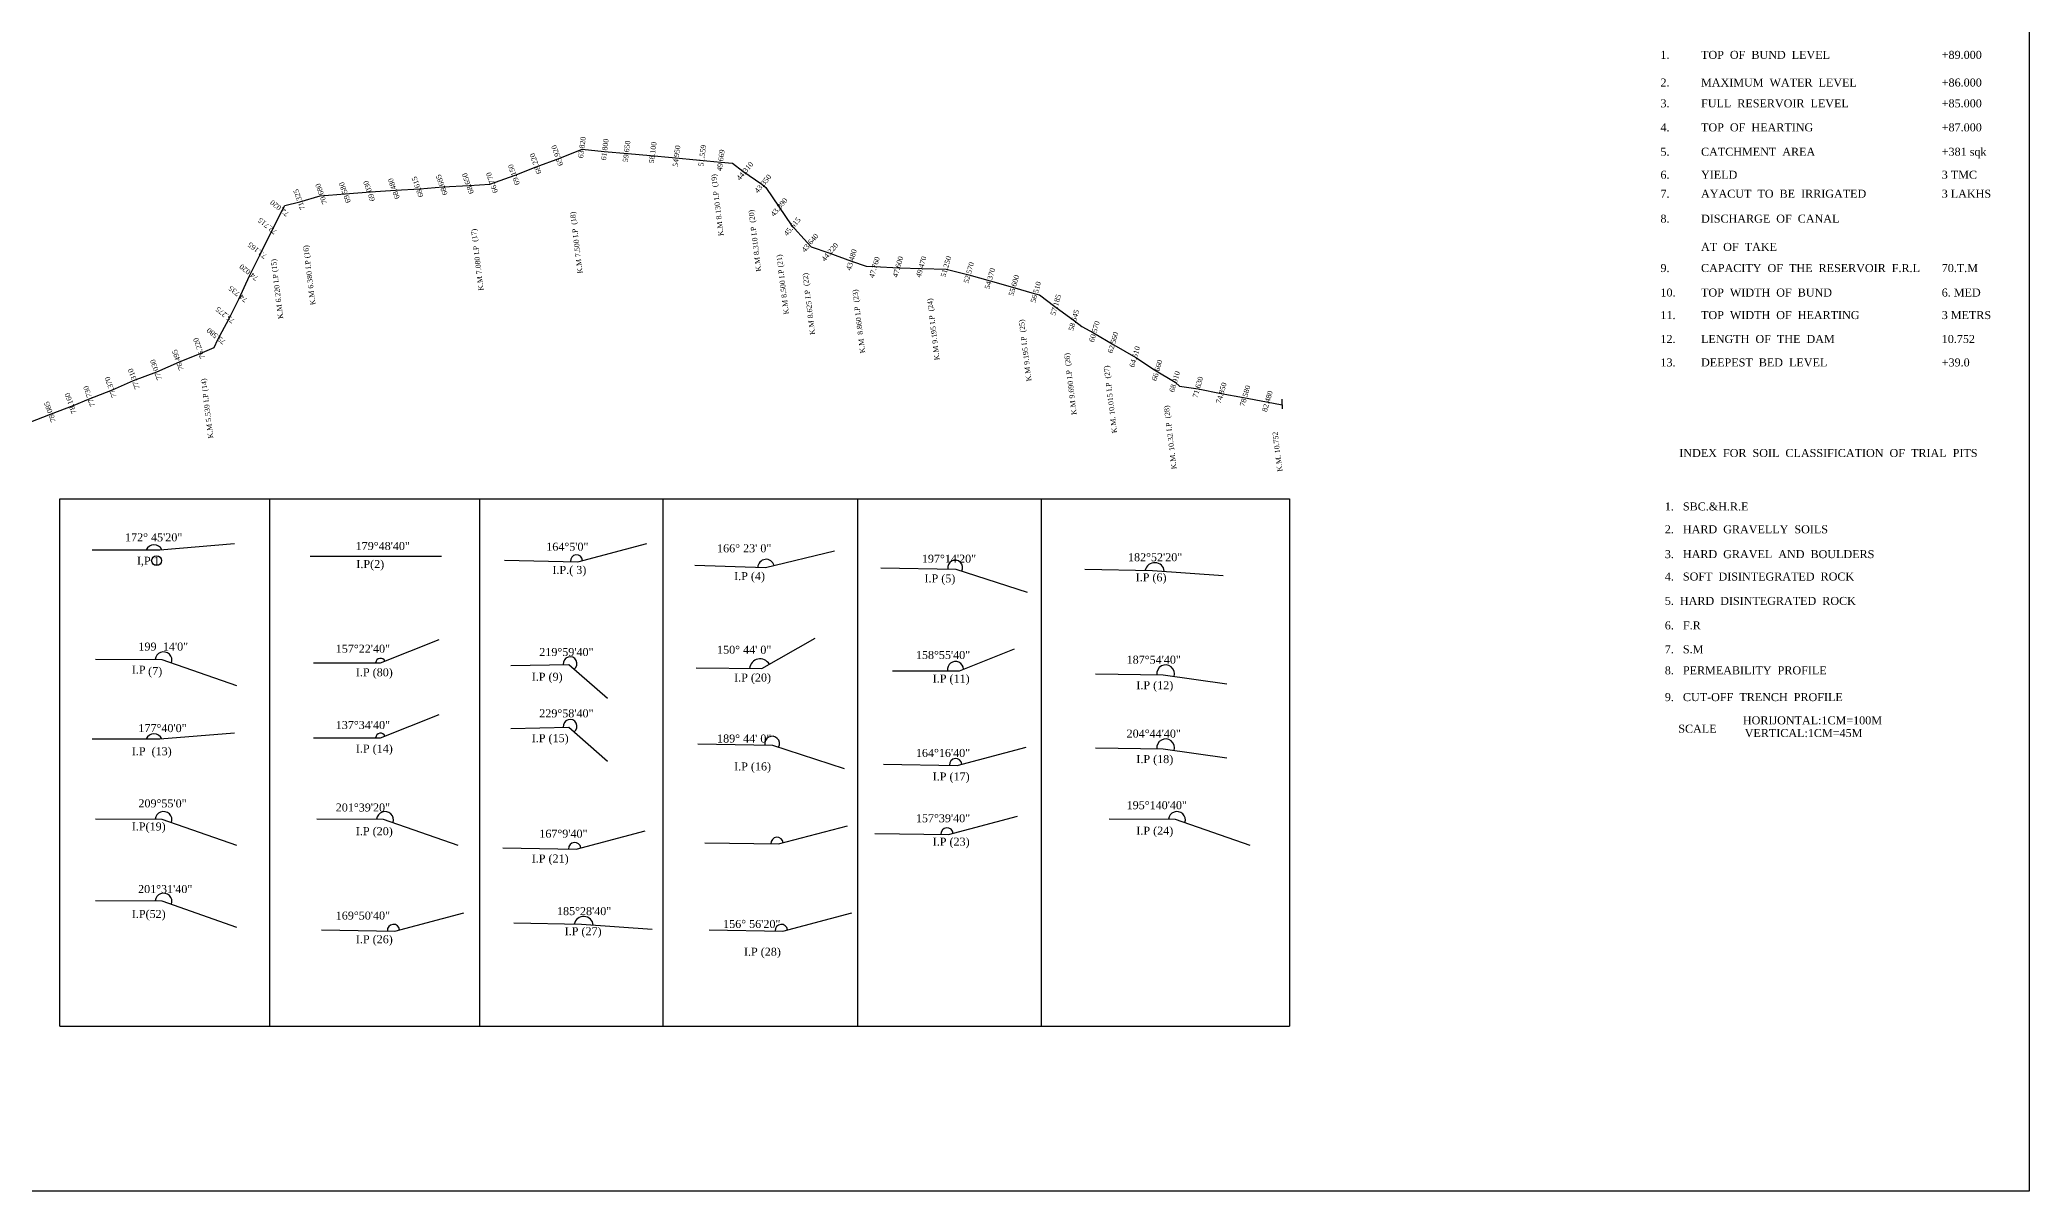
# Model space of a CAD drawing. Header units: millimetres. Extents: x 41 to 2911, y -408 to 1623.
# Drawn here: x 1171 to 2911, y -408 to 599 of the extents above; entities that cross this region are included whole.
import ezdxf

# ---------------------------------------------------------------- set-up
doc = ezdxf.new("R2010")
doc.units = ezdxf.units.MM
doc.header["$MEASUREMENT"] = 0
doc.layers.add('DWG.LINE', color=10, linetype='Continuous')
doc.layers.add('TEXT', color=7, linetype='Continuous')
doc.layers.add('TITLE', color=7, linetype='Continuous', lineweight=30)
doc.styles.get("Standard").update_dxf_attribs({"font": 'times.ttf', "height": 4.45})

msp = doc.modelspace()

# ---------------------------------------------------------------- linework, layer by layer
at = {"layer": 'DWG.LINE', "ltscale": 0.2}
for p, q in [((2257.2, 279.7), (2257.2, 284.6)), ((2257.2, 279.7), (2257.2, 276.1)), ((1188.2, -263.5), (1188.2, 197.6)), ((1188.2, 197.6), (2263.6, 197.6)), ((1371.6, 197.6), (1371.6, -263.5)), ((1555.2, 197.6), (1555.2, -263.5)), ((1715.7, 197.6), (1715.7, -263.5)), ((1885.9, 197.6), (1885.9, -263.5)), ((2046.4, 197.6), (2046.4, -263.5)), ((2263.6, 197.6), (2263.6, -263.5)), ((1275.5, 152.9), (1340.9, 158.4)), ((1641.3, 142.6), (1701.7, 158.6)), ((1216.5, 152.9), (1275.5, 152.9)), ((1407.2, 147.4), (1521.9, 147.4)), ((1577, 143.8), (1641.3, 142.6)), ((1743.5, 139.5), (1805.4, 137.4)), ((1805.4, 137.4), (1865.8, 152)), ((1906.3, 137.1), (1971.7, 136.1)), ((1971.7, 136.1), (2034.3, 115.8)), ((2084.6, 136.1), (2143.9, 135)), ((2143.9, 135), (2205.7, 130.6)), ((1468.7, 54.1), (1519.9, 74.6)), ((1802.2, 49.1), (1848.7, 75.6)), ((1219.4, 57.4), (1277.4, 57.1)), ((1277.4, 57.1), (1342.6, 34.3)), ((1410, 54.2), (1468.7, 54.1)), ((1582.6, 51.8), (1633.3, 52.8)), ((1633.3, 52.8), (1667.3, 23.2)), ((1974.9, 47.3), (2023.2, 66.5)), ((1744.7, 49.7), (1802.2, 49.1)), ((1916.5, 47.3), (1974.9, 47.3)), ((2094, 44.5), (2153.1, 43.7)), ((2153.1, 43.7), (2208.8, 35.8)), ((1468.7, -11.4), (1519.9, 9.1)), ((1216.5, -12.4), (1275.5, -12.4)), ((1275.5, -12.4), (1340.9, -6.9)), ((1410, -11.3), (1468.7, -11.4)), ((1582.6, -3.1), (1633.3, -2)), ((1633.3, -2), (1667.3, -31.7)), ((1746.2, -16.7), (1811.6, -17.8)), ((1811.6, -17.8), (1874.2, -38.1)), ((1908.6, -34.3), (1972.9, -35.5)), ((1972.9, -35.5), (2033.3, -19.5)), ((2094, -20.2), (2153.1, -21)), ((2153.1, -21), (2208.8, -28.9)), ((1219.4, -82.2), (1277.4, -82.5)), ((1277.4, -82.5), (1342.6, -105.3)), ((1413.1, -82.2), (1471.1, -82.5)), ((1471.1, -82.5), (1536.3, -105.3)), ((1965.4, -96), (2025.8, -80)), ((2105.8, -82.2), (2163.7, -82.5)), ((2163.7, -82.5), (2229, -105.3)), ((1639.8, -108.8), (1700.2, -92.8)), ((1752.4, -103.1), (1816.7, -104.2)), ((1816.7, -104.2), (1877.1, -88.2)), ((1901.1, -94.9), (1965.4, -96)), ((1575.5, -107.7), (1639.8, -108.8)), ((1219.4, -153.7), (1277.4, -154)), ((1277.4, -154), (1342.6, -176.8)), ((1481.2, -180.4), (1541.6, -164.4)), ((1585.2, -173.2), (1644.5, -174.3)), ((1820.4, -180.4), (1880.8, -164.4)), ((1416.9, -179.3), (1481.2, -180.4)), ((1644.5, -174.3), (1706.3, -178.8)), ((1756.1, -179.3), (1820.4, -180.4)), ((1188.2, -263.5), (2263.6, -263.5))]:
    msp.add_line(p, q, dxfattribs=at)
msp.add_lwpolyline([(1161.3, 264.2), (1179.9, 271.6), (1200.6, 279.3), (1213.2, 284.8), (1234.1, 292.9), (1252.6, 300.9), (1272.9, 308.6), (1292.9, 317.3), (1310.9, 324.5), (1323.3, 329.8), (1326.4, 336.7), (1336.1, 354.5), (1344.8, 372.1), (1354.2, 392.4), (1363.9, 412.2), (1373, 430.8), (1382.8, 450.2), (1384.9, 453.9), (1398.1, 457.3), (1416, 462.5), (1437.8, 464.3), (1460, 465.8), (1481.7, 467.4), (1502.9, 468.7), (1523.1, 470.2), (1546.3, 471.5), (1564.3, 472.5), (1586.3, 480.6), (1604.8, 487.9), (1625.4, 495.5), (1645.1, 503.1), (1664.3, 501.3), (1685.1, 499.5), (1704.9, 497.7), (1723.6, 496), (1747.9, 493.6), (1766.4, 491.9), (1776.4, 490.9), (1785.5, 484), (1802.3, 472.7), (1805.8, 469.8), (1817.3, 452.5), (1827.9, 437), (1842.2, 421.4), (1845.3, 417.9), (1860.9, 412.6), (1880.5, 405.2), (1893.5, 400.9), (1900.6, 400.6), (1922, 399.6), (1942.1, 399), (1963.3, 398.4), (1983.3, 393.3), (2001.8, 388.2), (2021.5, 382.5), (2040.4, 377.1), (2044.9, 375.8), (2058.3, 365.6), (2075.6, 353.2), (2081.9, 348.1), (2092.1, 342.7), (2109.9, 332.3), (2129.3, 321.2), (2145.7, 310.2), (2163.7, 299.4), (2167.5, 296.1), (2183.9, 293.7), (2203.8, 289.6), (2223.5, 286), (2243.5, 282.3), (2257.2, 279.7)], dxfattribs=at)
msp.add_circle((1272.8, 143.5), 4.35, dxfattribs=at)
for centre, radius, start, end in [((1270.6, 149.7), 7.63, 26.4214, 154.9321), ((1640.1, 143.2), 5.37, 5.3783, 184.9536), ((1805.9, 137.4), 7.27, 14.1557, 178.5775), ((1971.2, 137.4), 6.49, 332.5276, 190.3934), ((2145.8, 133.3), 8.43, 6.182, 167.9032), ((1278.9, 56.4), 7.36, 341.7026, 174.6248), ((1468.8, 53.7), 4.41, 26.8442, 174.793), ((1634.5, 53.5), 6.02, 306.3651, 187.4286), ((1800.6, 48.5), 9.19, 27.9304, 175.5415), ((1971.5, 48.3), 7.03, 2.8862, 188.9106), ((2155.3, 44.6), 7.73, 342.8958, 186.2361), ((1634.5, -1.3), 6.02, 306.3651, 187.4286), ((1270.6, -15.6), 7.63, 26.4214, 154.9321), ((1468.8, -11.8), 4.41, 26.8442, 174.793), ((1811.1, -16.5), 6.49, 332.5276, 190.3934), ((2155.3, -20.1), 7.73, 342.8958, 186.2361), ((1971.7, -34.9), 5.37, 5.3783, 184.9536), ((1278.9, -83.2), 7.36, 341.7026, 174.6248), ((1472.6, -83.2), 7.36, 341.7026, 174.6248), ((2165.2, -83.2), 7.36, 341.7026, 174.6248), ((1638.5, -108.2), 5.37, 5.3783, 184.9536), ((1815.5, -103.7), 5.37, 5.3783, 184.9536), ((1964.2, -95.4), 5.37, 5.3783, 184.9536), ((1278.9, -154.6), 7.36, 341.7026, 174.6248), ((1646.4, -176), 8.43, 6.182, 167.9032), ((1480, -179.8), 5.37, 5.3783, 184.9536), ((1819.2, -179.8), 5.37, 5.3783, 184.9536)]:
    msp.add_arc(centre, radius, start, end, dxfattribs=at)
at = {"layer": 'TITLE', "lineweight": 30, "ltscale": 0.2}
msp.add_lwpolyline([(40.9, 1623.5), (2910.6, 1623.5), (2910.6, -407.8), (40.9, -407.8)], close=True, dxfattribs=at)

# ---------------------------------------------------------------- texts
at = {"layer": 'TEXT'}
for s, p in [('1.', (2588.1, 582.2)), ('TOP  OF  BUND  LEVEL', (2623.6, 582.2)), ('+89.000', (2834.1, 582.2)), ('2.', (2588.1, 558)), ('MAXIMUM  WATER  LEVEL', (2623.6, 558)), ('+86.000', (2834.1, 558)), ('3.', (2588.1, 539.8)), ('FULL  RESERVOIR  LEVEL', (2623.6, 539.8)), ('+85.000', (2834.1, 539.8)), ('4.', (2588.1, 518.8)), ('TOP  OF  HEARTING', (2623.6, 518.8)), ('+87.000', (2834.1, 518.8)), ('+381 sqk', (2834.1, 497.5)), ('5.', (2588.1, 497.5)), ('CATCHMENT  AREA', (2623.6, 497.5)), ('6.', (2588.1, 477.4)), ('YIELD', (2623.6, 477.4)), ('3 TMC', (2834.1, 477.4)), ('7.', (2588.1, 460.8)), ('AYACUT  TO  BE  IRRIGATED', (2623.6, 460.8)), ('3 LAKHS', (2834.1, 460.8)), ('8.', (2588.1, 439)), ('DISCHARGE  OF  CANAL', (2623.6, 439)), ('AT  OF  TAKE', (2623.6, 414.3)), ('9.', (2588.1, 395.8)), ('CAPACITY  OF  THE  RESERVOIR  F.R.L ', (2623.6, 395.8)), ('70.T.M', (2834.1, 395.8)), ('10.', (2588.1, 374.4)), ('TOP  WIDTH  OF  BUND', (2623.6, 374.4)), ('6. MED', (2834.1, 374.4)), ('11.', (2588.1, 354.7)), ('TOP  WIDTH  OF  HEARTING', (2623.6, 354.7)), ('3 METRS', (2834.1, 354.7)), ('12.', (2588.1, 333.8)), ('LENGTH  OF  THE  DAM', (2623.6, 333.8)), ('10.752', (2834.1, 333.8)), ('13.', (2588.1, 313.3)), ('DEEPEST  BED  LEVEL', (2623.6, 313.3)), ('+39.0', (2834.1, 313.3)), ('INDEX  FOR  SOIL  CLASSIFICATION  OF  TRIAL  PITS', (2604.6, 234.1)), ('1.   SBC.&H.R.E', (2591.9, 187.4)), ('2.   HARD  GRAVELLY  SOILS', (2591.9, 167.4)), ('172%%D 45\'20"', (1245.2, 160.4)), ('179%%D48\'40"', (1446.9, 152.8)), ('164%%D5\'0"', (1613.6, 152.2)), ('166%%D 23\' 0"', (1763, 150.8)), ('I,P', (1255.6, 139.9)), ('1', (1270.3, 139.9)), ('I.P(2)', (1447.5, 137)), ('I.P.( 3)', (1619, 131.9)), ('197%%D14\'20"', (1942.1, 141.7)), ('182%%D52\'20"', (2122.4, 143)), ('3.   HARD  GRAVEL  AND  BOULDERS', (2591.9, 145.7)), ('I.P (4)', (1777.9, 126.5)), ('I.P (5)', (1944.4, 124.5)), ('I.P (6)', (2129.1, 125.4)), ('4.   SOFT  DISINTEGRATED  ROCK', (2591.9, 126.1)), ('5.  HARD  DISINTEGRATED  ROCK', (2591.9, 104.8)), ('6.   F.R', (2591.9, 83.4)), ('199', (1256.9, 64.9)), ('14\'0"', (1278.3, 64.9)), ('157%%D22\'40"', (1429.5, 63)), ('219%%D59\'40"', (1607.5, 60.1)), ('150%%D 44\' 0"', (1763, 62.1)), ('158%%D55\'40"', (1936.9, 57.5)), ('187%%D54\'40"', (2121.2, 53.4)), ('7.   S.M', (2591.9, 62.5)), ('I.P', (1251.1, 44.7)), ('(7)', (1265.4, 43.4)), ('I.P (80)', (1447.1, 42.4)), ('I.P (9)', (1600.9, 38.5)), ('I.P (20)', (1777.9, 37.8)), ('I.P (11)', (1951.6, 36.9)), ('I.P (12)', (2129.7, 31.1)), ('8.   PERMEABILITY  PROFILE', (2591.9, 44.1)), ('9.   CUT-OFF  TRENCH  PROFILE', (2591.9, 20.7)), ('177%%D40\'0"', (1256.9, -6.4)), ('137%%D34\'40"', (1429.5, -3.7)), ('229%%D58\'40"', (1607.5, 6.5)), ('SCALE', (2603.7, -6.9)), ('HORIJONTAL:1CM=100M', (2660.2, 0.4)), ('I.P (14)', (1447.1, -24.3)), ('I.P (15)', (1600.9, -15.2)), ('189%%D 44\' 0"', (1763, -15.5)), ('204%%D44\'40"', (2121.2, -11.2)), ('VERTICAL:1CM=45M', (2661.8, -10.7)), ('I.P  (13)', (1251.1, -26.6)), ('I.P (16)', (1777.9, -39.9)), ('164%%D16\'40"', (1936.9, -28.1)), ('I.P (18)', (2129.7, -33.5)), ('I.P (17)', (1951.6, -48.7)), ('209%%D55\'0"', (1256.9, -72.2)), ('201%%D39\'20"', (1429.5, -75.8)), ('195%%D140\'40"', (2121.2, -73.8)), ('I.P(19)', (1251.1, -92.4)), ('157%%D39\'40"', (1936.9, -85.2)), ('I.P (20)', (1447.1, -96.5)), ('167%%D9\'40"', (1607.5, -98.7)), ('I.P (23)', (1951.6, -105.7)), ('I.P (24)', (2129.7, -96.1)), ('I.P (21)', (1600.9, -120.4)), ('201%%D31\'40"', (1256.6, -147.1)), ('I.P(52)', (1251.1, -168.9)), ('169%%D50\'40"', (1429.5, -170.3)), ('185%%D28\'40"', (1623, -166.4)), ('156%%D 56\'20"', (1768.3, -177.6)), ('I.P (26)', (1447.1, -191)), ('I.P (27)', (1629.7, -184)), ('I.P (28)', (1786.5, -201.9))]:
    msp.add_text(s, height=7, dxfattribs=at).set_placement(p)
for s, rotation, p in [('65.920', 110.0758, (1628.6, 489.6)), ('63.820', 82.5738, (1645.8, 495.1)), ('61.800', 82.5738, (1665.8, 493.3)), ('59.650', 82.5738, (1684.8, 491.7)), ('58.100', 82.5738, (1707.7, 490.6)), ('54.950', 82.5738, (1728.5, 487.6)), ('51.559', 82.5738, (1751, 488)), ('69.150', 110.0758, (1590.6, 472.8)), ('68.220', 110.0758, (1609.6, 482.5)), ('49.669', 82.5738, (1767.2, 483.9)), ('44.310', 49.8581, (1782.9, 475.5)), ('70.680', 110.0758, (1422.2, 456)), ('69.580', 110.0758, (1442.8, 457.2)), ('69.030', 110.0758, (1464.1, 458.5)), ('68.480', 110.0758, (1485.6, 460.6)), ('68.615', 110.0758, (1506.4, 462.1)), ('68.685', 110.0758, (1527.5, 463.9)), ('68.650', 110.0758, (1550.4, 465.1)), ('66.770', 110.0758, (1571.5, 465.8)), ('K.M 8.130 I.P  (19)', 97.0317, (1768.8, 427.6)), ('43.350', 49.8581, (1798.7, 464.4)), ('72.020', 141.1958, (1389.1, 447.4)), ('71.325', 110.0758, (1402.9, 451)), ('43.390', 49.8581, (1812.8, 443.9)), ('72.715', 141.1958, (1378.5, 431.8)), ('K.M 7.500 I.P  (18)', 97.0317, (1645.5, 394.8)), ('K.M 8.310 I.P  (20)', 97.0317, (1801.6, 396.5)), ('45.615', 49.8581, (1824.3, 426.9)), ('73.165', 141.1958, (1369.6, 410.5)), ('K.M 6.380 I.P (16) ', 97.0317, (1411.8, 367.2)), ('K.M 7.080 I.P  (17)', 97.0317, (1558.9, 379.8)), ('43.640', 49.8581, (1839.9, 412.7)), ('44.220', 49.8581, (1857.2, 404.6)), ('74.020', 141.1958, (1362.2, 391.3)), ('K.M 6.220 I.P (15) ', 97.0317, (1383.6, 355.1)), ('K.M 8.500 I.P (21)', 97.0317, (1825.8, 359.1)), ('43.480', 73.8047, (1880, 396.9)), ('47.760', 73.8047, (1900.1, 390.3)), ('47.600', 73.8047, (1920.7, 390.7)), ('49.470', 73.8047, (1941, 390.7)), ('51.250', 73.8047, (1962.7, 390.9)), ('52.570', 73.8047, (1982.7, 385.6)), ('74.735', 141.1958, (1352.8, 372.3)), ('K.M 8.625 I.P  (22)', 97.0317, (1848.8, 341.2)), ('54.370', 73.8047, (2001.1, 380.4)), ('55.600', 73.8047, (2022.1, 374.4)), ('56.510', 73.8047, (2041.3, 368.6)), ('K.M  8.860 I.P  (23)', 97.0317, (1892.6, 325.1)), ('K.M 9.195 I.P  (24)', 97.0317, (1957.7, 319)), ('57.185', 73.8047, (2058.7, 357.4)), ('75.275', 141.1958, (1341.5, 354)), ('K.M 9.195 I.P  (25)', 97.0317, (2038, 300.6)), ('58.545', 73.8047, (2074.5, 344)), ('60.570', 73.8047, (2092.5, 334.1)), ('76.220', 110.0758, (1315.3, 321.1)), ('75.580', 141.1958, (1333.6, 335.6)), ('62.560', 73.8047, (2108.8, 324.5)), ('64.510', 73.8047, (2127.8, 312.1)), ('77.030', 110.0758, (1277.6, 302.2)), ('76.495', 110.0758, (1296.8, 310.8)), ('K.M 9.690 I.P  (26)', 97.0317, (2077.6, 271.2)), ('K.M. 10.015 I.P  (27)', 97.0317, (2112.9, 255.2)), ('66.660', 73.8047, (2147.3, 300.2)), ('77.730', 110.0758, (1219.2, 279.1)), ('77.370', 110.0758, (1238, 287.1)), ('77.310', 110.0758, (1258.2, 294.3)), ('K.M 5.539 I.P (14)', 97.0317, (1322.4, 250.7)), ('68.910', 73.8047, (2162.7, 290.3)), ('71.630', 73.8047, (2183, 285.5)), ('74.850', 73.8047, (2203.5, 280.4)), ('78.580', 73.8047, (2224.3, 277.9)), ('78.085', 110.0758, (1184.9, 265.4)), ('78.160', 110.0758, (1202.9, 272.9)), ('82.480', 73.8047, (2243.8, 273.2)), ('K.M. 10.32 I.P  (28)', 97.0317, (2165, 223.7)), ('K.M. 10.752', 97.0317, (2257.5, 221.6))]:
    msp.add_text(s, height=4.5, rotation=rotation, dxfattribs=at).set_placement(p)

doc.saveas('drawing.dxf')
